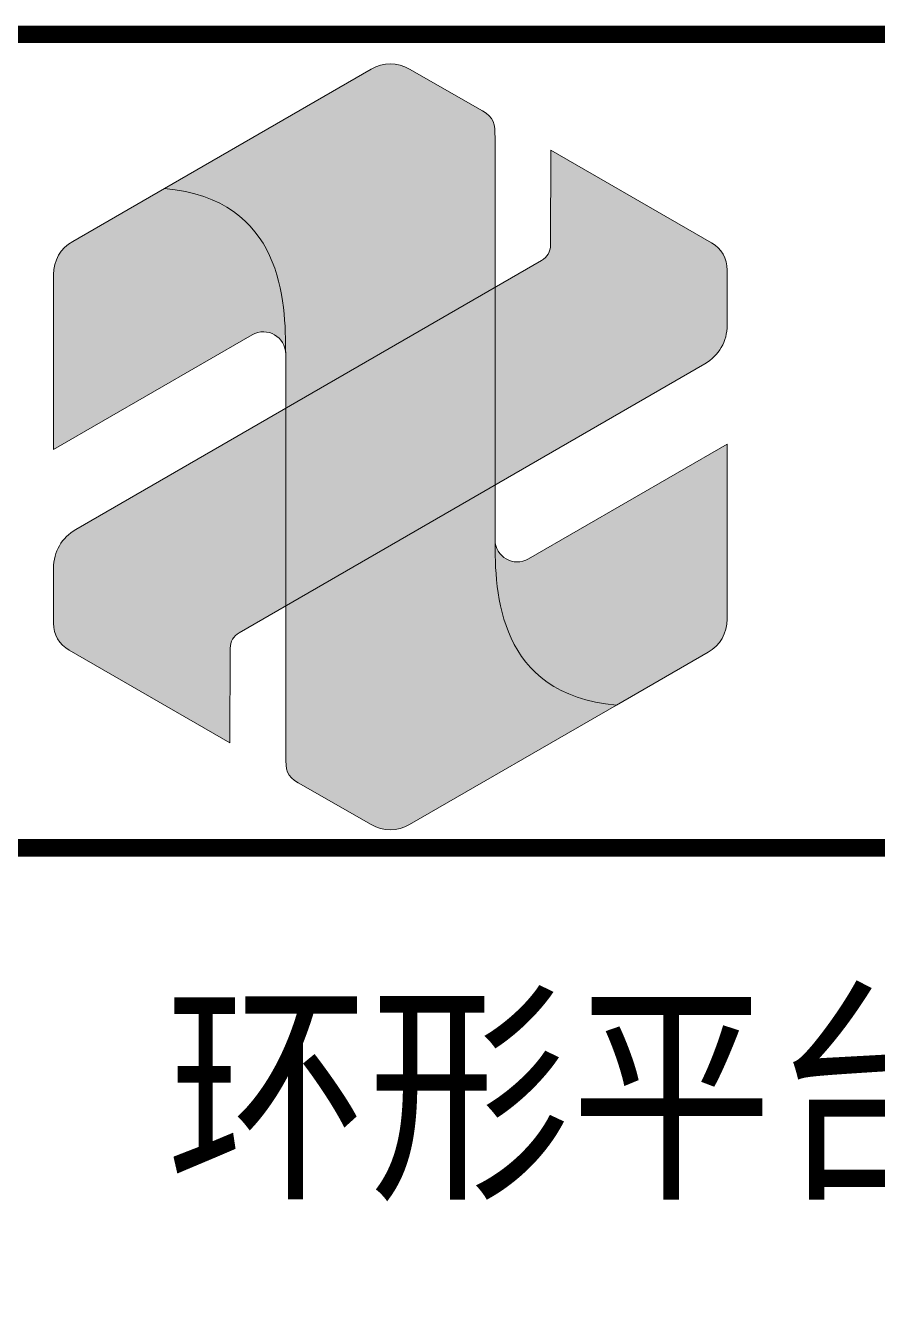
# Model space of a CAD drawing. Extents: x 148 to 221443, y -36682 to 6758.
# Drawn here: x 217973.1 to 218266.2, y -23326.8 to -22885.3 of the extents above; entities that cross this region are included whole.
import ezdxf
from ezdxf.enums import TextEntityAlignment as Align

# ---------------------------------------------------------------- set-up
doc = ezdxf.new("R2010")
doc.units = 0
doc.header["$LTSCALE"] = 10
doc.header["$MEASUREMENT"] = 0
doc.layers.add('图层 1', color=7, linetype='Continuous')
doc.layers.add('图框层', color=7, linetype='Continuous', lineweight=15)
doc.styles.add('tkhz2', font='')
doc.styles.get('tkhz2').set_extended_font_data('SimSun')

# ---------------------------------------------------------------- blocks, each defined once
blk = doc.blocks.new('block 3')
at = {"layer": '图层 1', "true_color": 0x0f208a}
h = blk.add_hatch(color=166, dxfattribs=at)
edge = h.paths.add_edge_path()
edge.add_spline(control_points=[(73.493, -141.42), (73.493, -141.42), (69.748, -143.582), (69.748, -143.582), (71.899, -143.781), (71.944, -145.62), (71.944, -146.584), (71.944, -146.584), (71.944, -153.861), (71.944, -153.861), (71.944, -154.116), (71.964, -154.233), (72.171, -154.351), (72.171, -154.351), (73.493, -155.106), (73.493, -155.106), (73.714, -155.233), (73.967, -155.234), (74.187, -155.106), (74.187, -155.106), (77.933, -152.944), (77.933, -152.944), (75.782, -152.745), (75.736, -150.907), (75.736, -149.942), (75.736, -149.942), (75.736, -142.665), (75.736, -142.665), (75.736, -142.41), (75.716, -142.293), (75.509, -142.175), (75.509, -142.175), (74.187, -141.42), (74.187, -141.42), (73.966, -141.294), (73.714, -141.293), (73.493, -141.42)], knot_values=[0, 0, 0, 0, 1, 1, 1, 2, 2, 2, 3, 3, 3, 4, 4, 4, 5, 5, 5, 6, 6, 6, 7, 7, 7, 8, 8, 8, 9, 9, 9, 10, 10, 10, 11, 11, 11, 12, 12, 12, 12], degree=3, periodic=0)
at = {"layer": '图层 1', "true_color": 0x4cab26}
h = blk.add_hatch(color=74, dxfattribs=at)
edge = h.paths.add_edge_path()
edge.add_spline(control_points=[(79.94, -146.057), (79.94, -146.057), (79.94, -145.06), (79.94, -145.06), (79.94, -144.852), (79.837, -144.673), (79.657, -144.569), (79.657, -144.569), (76.747, -142.889), (76.747, -142.889), (76.747, -142.889), (76.741, -144.609), (76.741, -144.609), (76.74, -144.727), (76.681, -144.828), (76.579, -144.888), (76.579, -144.888), (68.145, -149.76), (68.145, -149.76), (67.888, -149.908), (67.74, -150.163), (67.74, -150.46), (67.74, -150.46), (67.74, -151.457), (67.74, -151.457), (67.74, -151.665), (67.843, -151.844), (68.024, -151.948), (68.024, -151.948), (70.933, -153.628), (70.933, -153.628), (70.933, -153.628), (70.94, -151.91), (70.94, -151.91), (70.94, -151.792), (70.999, -151.69), (71.101, -151.631), (71.101, -151.631), (79.535, -146.758), (79.535, -146.758), (79.793, -146.609), (79.94, -146.354), (79.94, -146.057)], knot_values=[0, 0, 0, 0, 1, 1, 1, 2, 2, 2, 3, 3, 3, 4, 4, 4, 5, 5, 5, 6, 6, 6, 7, 7, 7, 8, 8, 8, 9, 9, 9, 10, 10, 10, 11, 11, 11, 12, 12, 12, 13, 13, 13, 14, 14, 14, 14], degree=3, periodic=0)
at = {"layer": '图层 1', "lineweight": 0}
for points, knots in [([(73.493, -141.42), (73.493, -141.42), (69.748, -143.582), (69.748, -143.582), (71.899, -143.781), (71.944, -145.62), (71.944, -146.584), (71.944, -146.584), (71.944, -153.861), (71.944, -153.861), (71.944, -154.116), (71.964, -154.233), (72.171, -154.351), (72.171, -154.351), (73.493, -155.106), (73.493, -155.106), (73.714, -155.233), (73.967, -155.234), (74.187, -155.106), (74.187, -155.106), (77.933, -152.944), (77.933, -152.944), (75.782, -152.745), (75.736, -150.907), (75.736, -149.942), (75.736, -149.942), (75.736, -142.665), (75.736, -142.665), (75.736, -142.41), (75.716, -142.293), (75.509, -142.175), (75.509, -142.175), (74.187, -141.42), (74.187, -141.42), (73.966, -141.294), (73.714, -141.293), (73.493, -141.42)], [0, 0, 0, 0, 1, 1, 1, 2, 2, 2, 3, 3, 3, 4, 4, 4, 5, 5, 5, 6, 6, 6, 7, 7, 7, 8, 8, 8, 9, 9, 9, 10, 10, 10, 11, 11, 11, 12, 12, 12, 12]), ([(79.94, -146.057), (79.94, -146.057), (79.94, -145.06), (79.94, -145.06), (79.94, -144.852), (79.837, -144.673), (79.657, -144.569), (79.657, -144.569), (76.747, -142.889), (76.747, -142.889), (76.747, -142.889), (76.741, -144.609), (76.741, -144.609), (76.74, -144.727), (76.681, -144.828), (76.579, -144.888), (76.579, -144.888), (68.145, -149.76), (68.145, -149.76), (67.888, -149.908), (67.74, -150.163), (67.74, -150.46), (67.74, -150.46), (67.74, -151.457), (67.74, -151.457), (67.74, -151.665), (67.843, -151.844), (68.024, -151.948), (68.024, -151.948), (70.933, -153.628), (70.933, -153.628), (70.933, -153.628), (70.94, -151.91), (70.94, -151.91), (70.94, -151.792), (70.999, -151.69), (71.101, -151.631), (71.101, -151.631), (79.535, -146.758), (79.535, -146.758), (79.793, -146.609), (79.94, -146.354), (79.94, -146.057)], [0, 0, 0, 0, 1, 1, 1, 2, 2, 2, 3, 3, 3, 4, 4, 4, 5, 5, 5, 6, 6, 6, 7, 7, 7, 8, 8, 8, 9, 9, 9, 10, 10, 10, 11, 11, 11, 12, 12, 12, 13, 13, 13, 14, 14, 14, 14]), ([(69.748, -143.582), (69.748, -143.582), (68.087, -144.541), (68.087, -144.541), (67.867, -144.668), (67.741, -144.887), (67.741, -145.142), (67.741, -145.142), (67.741, -148.31), (67.741, -148.31), (67.741, -148.31), (71.337, -146.234), (71.337, -146.234), (71.608, -146.077), (71.944, -146.272), (71.944, -146.584), (71.944, -145.62), (71.899, -143.781), (69.748, -143.582)], [0, 0, 0, 0, 1, 1, 1, 2, 2, 2, 3, 3, 3, 4, 4, 4, 5, 5, 5, 6, 6, 6, 6]), ([(77.933, -152.944), (77.933, -152.944), (79.593, -151.985), (79.593, -151.985), (79.813, -151.858), (79.94, -151.639), (79.94, -151.384), (79.94, -151.384), (79.94, -148.216), (79.94, -148.216), (79.94, -148.216), (76.343, -150.293), (76.343, -150.293), (76.073, -150.449), (75.736, -150.254), (75.736, -149.942), (75.736, -150.907), (75.782, -152.745), (77.933, -152.944)], [0, 0, 0, 0, 1, 1, 1, 2, 2, 2, 3, 3, 3, 4, 4, 4, 5, 5, 5, 6, 6, 6, 6])]:
    blk.add_open_spline(points, degree=3, knots=knots, dxfattribs=at)
blk = doc.blocks.new('block 2')
at = {"layer": '图层 1'}
blk.add_blockref('block 3', (0, 0), dxfattribs=at)

msp = doc.modelspace()

# ---------------------------------------------------------------- hatches: boundary and pattern name
at = {"layer": '图框层'}
h = msp.add_hatch(color=256, dxfattribs=at)
h.dxf.hatch_style = 1
h.set_gradient(color1=(1, 64, 152), color2=(0, 162, 234))
edge = h.paths.add_edge_path()
edge.add_spline(control_points=[(218060.1422, -22973.2489), (218059.7578, -22971.7449), (218059.3127, -22970.246), (218058.7974, -22968.7639)], knot_values=[1.56249719, 1.56249719, 1.56249719, 1.56249719, 1.62499379, 1.62499379, 1.62499379, 1.62499379], degree=3, periodic=0)
edge.add_spline(control_points=[(218058.7974, -22968.7639), (218058.282, -22967.2817), (218057.6964, -22965.8163), (218057.031, -22964.3794)], knot_values=[1.49999987, 1.49999987, 1.49999987, 1.49999987, 1.56249719, 1.56249719, 1.56249719, 1.56249719], degree=3, periodic=0)
edge.add_spline(control_points=[(218057.031, -22964.3794), (218056.6982, -22963.6608), (218056.3455, -22962.9493), (218055.9716, -22962.2465)], knot_values=[1.46874766, 1.46874766, 1.46874766, 1.46874766, 1.49999987, 1.49999987, 1.49999987, 1.49999987], degree=3, periodic=0)
edge.add_spline(control_points=[(218055.9716, -22962.2465), (218055.5978, -22961.5436), (218055.2028, -22960.8492), (218054.7854, -22960.1649)], knot_values=[1.43749566, 1.43749566, 1.43749566, 1.43749566, 1.46874766, 1.46874766, 1.46874766, 1.46874766], degree=3, periodic=0)
edge.add_spline(control_points=[(218054.7854, -22960.1649), (218054.3681, -22959.4807), (218053.9284, -22958.8066), (218053.4653, -22958.1439)], knot_values=[5.56250434, 5.56250434, 5.56250434, 5.56250434, 5.59375203, 5.59375203, 5.59375203, 5.59375203], degree=3, periodic=0)
edge.add_spline(control_points=[(218054.7854, -22960.1649), (218054.3681, -22959.4807), (218053.9284, -22958.8066), (218053.4653, -22958.1439)], knot_values=[1.40624797, 1.40624797, 1.40624797, 1.40624797, 1.43749566, 1.43749566, 1.43749566, 1.43749566], degree=3, periodic=0)
edge.add_spline(control_points=[(218053.4653, -22958.1439), (218052.5388, -22956.8184), (218051.5183, -22955.5388), (218050.394, -22954.3168)], knot_values=[1.34374828, 1.34374828, 1.34374828, 1.34374828, 1.40624797, 1.40624797, 1.40624797, 1.40624797], degree=3, periodic=0)
edge.add_spline(control_points=[(218050.394, -22954.3168), (218049.8318, -22953.7058), (218049.2437, -22953.1092), (218048.6285, -22952.5284)], knot_values=[1.31249703, 1.31249703, 1.31249703, 1.31249703, 1.34374828, 1.34374828, 1.34374828, 1.34374828], degree=3, periodic=0)
edge.add_spline(control_points=[(218048.6285, -22952.5284), (218048.0133, -22951.9477), (218047.371, -22951.3828), (218046.7004, -22950.8353)], knot_values=[1.28124859, 1.28124859, 1.28124859, 1.28124859, 1.31249703, 1.31249703, 1.31249703, 1.31249703], degree=3, periodic=0)
edge.add_spline(control_points=[(218046.7004, -22950.8353), (218046.0297, -22950.2877), (218045.3307, -22949.7574), (218044.6022, -22949.2459)], knot_values=[1.24999755, 1.24999755, 1.24999755, 1.24999755, 1.28124859, 1.28124859, 1.28124859, 1.28124859], degree=3, periodic=0)
edge.add_spline(control_points=[(218044.6022, -22949.2459), (218043.8738, -22948.7344), (218043.1158, -22948.2417), (218042.3272, -22947.7693)], knot_values=[1.21874891, 1.21874891, 1.21874891, 1.21874891, 1.24999755, 1.24999755, 1.24999755, 1.24999755], degree=3, periodic=0)
edge.add_spline(control_points=[(218042.3272, -22947.7693), (218041.5385, -22947.2968), (218040.7191, -22946.8445), (218039.8677, -22946.4139)], knot_values=[1.18749814, 1.18749814, 1.18749814, 1.18749814, 1.21874891, 1.21874891, 1.21874891, 1.21874891], degree=3, periodic=0)
edge.add_spline(control_points=[(218039.8677, -22946.4139), (218039.0165, -22945.9834), (218038.1333, -22945.5745), (218037.217, -22945.1888)], knot_values=[1.15624922, 1.15624922, 1.15624922, 1.15624922, 1.18749814, 1.18749814, 1.18749814, 1.18749814], degree=3, periodic=0)
edge.add_spline(control_points=[(218037.217, -22945.1888), (218036.3007, -22944.803), (218035.3513, -22944.4405), (218034.3676, -22944.1025)], knot_values=[1.12499883, 1.12499883, 1.12499883, 1.12499883, 1.15624922, 1.15624922, 1.15624922, 1.15624922], degree=3, periodic=0)
edge.add_spline(control_points=[(218034.3676, -22944.1025), (218033.384, -22943.7645), (218032.366, -22943.4511), (218031.3126, -22943.1638)], knot_values=[1.09374953, 1.09374953, 1.09374953, 1.09374953, 1.12499883, 1.12499883, 1.12499883, 1.12499883], degree=3, periodic=0)
edge.add_spline(control_points=[(218031.3126, -22943.1638), (218030.2591, -22942.8765), (218029.1702, -22942.6152), (218028.0445, -22942.3815)], knot_values=[1.06249938, 1.06249938, 1.06249938, 1.06249938, 1.09374953, 1.09374953, 1.09374953, 1.09374953], degree=3, periodic=0)
edge.add_spline(control_points=[(218028.0445, -22942.3815), (218026.9189, -22942.1478), (218025.7566, -22941.9415), (218024.5565, -22941.7643)], knot_values=[1.03124985, 1.03124985, 1.03124985, 1.03124985, 1.06249938, 1.06249938, 1.06249938, 1.06249938], degree=3, periodic=0)
edge.add_spline(control_points=[(218024.5565, -22941.7643), (218023.3563, -22941.5871), (218022.1182, -22941.4388), (218020.8411, -22941.321), (218020.8411, -22941.321), (218020.8411, -22941.321), (218020.8411, -22941.321)], knot_values=[0.99999721, 0.99999721, 0.99999721, 0.99999721, 1.03124706, 1.03124706, 1.03124706, 1.03124985, 1.03124985, 1.03124985, 1.03124985], degree=3, periodic=0)
edge.add_spline(control_points=[(218024.5565, -22941.7643), (218023.3563, -22941.5871), (218022.1182, -22941.4388), (218020.8411, -22941.321)], knot_values=[5.96875015, 5.96875015, 5.96875015, 5.96875015, 6, 6, 6, 6], degree=3, periodic=0)
edge.add_spline(control_points=[(218020.8411, -22941.321), (218020.8411, -22941.321), (217989.2975, -22959.5343), (217989.2975, -22959.5343)], knot_values=[0, 0, 0, 0, 1, 1, 1, 1], degree=3, periodic=0)
edge.add_spline(control_points=[(217989.2975, -22959.5343), (217985.105, -22961.9563), (217982.706, -22966.1128), (217982.706, -22970.9533), (217982.706, -22970.9533), (217982.706, -22986.0018), (217982.706, -23001.0503)], knot_values=[1, 1, 1, 1, 2, 2, 2, 2.5, 2.5, 2.5, 2.5], degree=3, periodic=0)
edge.add_spline(control_points=[(217982.706, -23001.0503), (217982.706, -23016.0989), (217982.706, -23031.1474), (217982.706, -23031.1474), (217982.706, -23031.1474), (218051.0364, -22991.6966), (218051.0364, -22991.6966)], knot_values=[2.5, 2.5, 2.5, 2.5, 3, 3, 3, 4, 4, 4, 4], degree=3, periodic=0)
edge.add_spline(control_points=[(218051.0364, -22991.6966), (218056.178, -22988.7248), (218062.5698, -22992.4166), (218062.5698, -22998.3535)], knot_values=[4, 4, 4, 4, 5, 5, 5, 5], degree=3, periodic=0)
edge.add_spline(control_points=[(218062.5698, -23016.9938), (218062.5698, -23005.6946), (218062.5698, -22998.3535), (218062.5698, -22998.3535), (218062.5698, -22996.0629), (218062.5564, -22993.5126), (218062.453, -22990.7961)], knot_values=[1.87499563, 1.87499563, 1.87499563, 1.87499563, 2.10541277, 2.10541277, 2.10541277, 2.23041714, 2.23041714, 2.23041714, 2.23041714], degree=3, periodic=0)
edge.add_spline(control_points=[(218062.453, -22990.7961), (218062.5564, -22993.5126), (218062.5698, -22996.0629), (218062.5698, -22998.3535)], knot_values=[5, 5, 5, 5, 5.12500437, 5.12500437, 5.12500437, 5.12500437], degree=3, periodic=0)
edge.add_spline(control_points=[(218062.5698, -23016.9938), (218062.5698, -23005.6946), (218062.5698, -22998.3535), (218062.5698, -22998.3535), (218062.5698, -22996.0629), (218062.5564, -22993.5126), (218062.453, -22990.7961)], knot_values=[1.87499563, 1.87499563, 1.87499563, 1.87499563, 2.10541277, 2.10541277, 2.10541277, 2.23041714, 2.23041714, 2.23041714, 2.23041714], degree=3, periodic=0)
edge.add_spline(control_points=[(218062.5698, -22998.3535), (218062.5698, -22996.0629), (218062.5564, -22993.5126), (218062.453, -22990.7961)], knot_values=[5, 5, 5, 5, 5.12500437, 5.12500437, 5.12500437, 5.12500437], degree=3, periodic=0)
edge.add_spline(control_points=[(218062.453, -22990.7961), (218062.3497, -22988.0797), (218062.1564, -22985.1972), (218061.7968, -22982.2417)], knot_values=[1.74999987, 1.74999987, 1.74999987, 1.74999987, 1.87499563, 1.87499563, 1.87499563, 1.87499563], degree=3, periodic=0)
edge.add_spline(control_points=[(218061.7968, -22982.2417), (218061.617, -22980.7638), (218061.3955, -22979.2677), (218061.123, -22977.765)], knot_values=[1.68749656, 1.68749656, 1.68749656, 1.68749656, 1.74999987, 1.74999987, 1.74999987, 1.74999987], degree=3, periodic=0)
edge.add_spline(control_points=[(218061.123, -22977.765), (218060.8504, -22976.2623), (218060.5267, -22974.7531), (218060.1422, -22973.2489)], knot_values=[1.62499379, 1.62499379, 1.62499379, 1.62499379, 1.68749656, 1.68749656, 1.68749656, 1.68749656], degree=3, periodic=0)
h = msp.add_hatch(color=256, dxfattribs=at)
h.dxf.hatch_style = 1
h.set_gradient(color1=(0, 162, 234), color2=(1, 64, 152))
edge = h.paths.add_edge_path()
edge.add_spline(control_points=[(218207.8971, -23100.9767), (218212.0896, -23098.5548), (218214.4886, -23094.4048), (218214.4886, -23089.561), (218214.4886, -23089.561), (218214.4886, -23074.5125), (218214.4886, -23059.464)], knot_values=[1, 1, 1, 1, 2, 2, 2, 2.5, 2.5, 2.5, 2.5], degree=3, periodic=0)
edge.add_spline(control_points=[(218214.4886, -23059.464), (218214.4886, -23044.4155), (218214.4886, -23029.367), (218214.4886, -23029.367), (218214.4886, -23029.367), (218146.1582, -23068.8178), (218146.1582, -23068.8178)], knot_values=[2.5, 2.5, 2.5, 2.5, 3, 3, 3, 4, 4, 4, 4], degree=3, periodic=0)
edge.add_spline(control_points=[(218146.1582, -23068.8178), (218141.0166, -23071.783), (218134.628, -23068.0912), (218134.628, -23062.1608)], knot_values=[4, 4, 4, 4, 5, 5, 5, 5], degree=3, periodic=0)
edge.add_spline(control_points=[(218134.628, -23043.3639), (218134.628, -23054.7518), (218134.628, -23062.1608), (218134.628, -23062.1608), (218134.628, -23064.4511), (218134.6414, -23067.0009), (218134.7447, -23069.717)], knot_values=[7.87499562, 7.87499562, 7.87499562, 7.87499562, 8.10647613, 8.10647613, 8.10647613, 8.23148051, 8.23148051, 8.23148051, 8.23148051], degree=3, periodic=0)
edge.add_spline(control_points=[(218134.7447, -23069.717), (218134.6414, -23067.0009), (218134.628, -23064.4511), (218134.628, -23062.1608)], knot_values=[5, 5, 5, 5, 5.12500438, 5.12500438, 5.12500438, 5.12500438], degree=3, periodic=0)
edge.add_spline(control_points=[(218134.628, -23043.3639), (218134.628, -23054.7518), (218134.628, -23062.1608), (218134.628, -23062.1608), (218134.628, -23064.4511), (218134.6414, -23067.0009), (218134.7447, -23069.717)], knot_values=[7.87499562, 7.87499562, 7.87499562, 7.87499562, 8.10647613, 8.10647613, 8.10647613, 8.23148051, 8.23148051, 8.23148051, 8.23148051], degree=3, periodic=0)
edge.add_spline(control_points=[(218134.628, -23062.1608), (218134.628, -23064.4511), (218134.6414, -23067.0009), (218134.7447, -23069.717)], knot_values=[5, 5, 5, 5, 5.12500438, 5.12500438, 5.12500438, 5.12500438], degree=3, periodic=0)
edge.add_spline(control_points=[(218134.7447, -23069.717), (218134.8479, -23072.433), (218135.0411, -23075.3151), (218135.4005, -23078.2702)], knot_values=[7.74999997, 7.74999997, 7.74999997, 7.74999997, 7.87499562, 7.87499562, 7.87499562, 7.87499562], degree=3, periodic=0)
edge.add_spline(control_points=[(218135.4005, -23078.2702), (218135.5803, -23079.7479), (218135.8016, -23081.2439), (218136.0741, -23082.7464)], knot_values=[7.68749656, 7.68749656, 7.68749656, 7.68749656, 7.74999997, 7.74999997, 7.74999997, 7.74999997], degree=3, periodic=0)
edge.add_spline(control_points=[(218136.0741, -23082.7464), (218136.3466, -23084.2489), (218136.6702, -23085.7579), (218137.0546, -23087.2619)], knot_values=[7.62499376, 7.62499376, 7.62499376, 7.62499376, 7.68749656, 7.68749656, 7.68749656, 7.68749656], degree=3, periodic=0)
edge.add_spline(control_points=[(218137.0546, -23087.2619), (218137.4389, -23088.7657), (218137.8839, -23090.2644), (218138.3991, -23091.7464)], knot_values=[7.56249719, 7.56249719, 7.56249719, 7.56249719, 7.62499376, 7.62499376, 7.62499376, 7.62499376], degree=3, periodic=0)
edge.add_spline(control_points=[(218138.3991, -23091.7464), (218139.172, -23093.9695), (218140.103, -23096.1548), (218141.2244, -23098.2632)], knot_values=[7.46874766, 7.46874766, 7.46874766, 7.46874766, 7.56249719, 7.56249719, 7.56249719, 7.56249719], degree=3, periodic=0)
edge.add_spline(control_points=[(218141.2244, -23098.2632), (218141.5982, -23098.966), (218141.9932, -23099.6602), (218142.4105, -23100.3444)], knot_values=[7.43749565, 7.43749565, 7.43749565, 7.43749565, 7.46874766, 7.46874766, 7.46874766, 7.46874766], degree=3, periodic=0)
edge.add_spline(control_points=[(218142.4105, -23100.3444), (218142.8277, -23101.0286), (218143.2673, -23101.7027), (218143.7305, -23102.3653)], knot_values=[7.40624797, 7.40624797, 7.40624797, 7.40624797, 7.43749565, 7.43749565, 7.43749565, 7.43749565], degree=3, periodic=0)
edge.add_spline(control_points=[(218143.7305, -23102.3653), (218144.1937, -23103.0281), (218144.6804, -23103.6793), (218145.1919, -23104.3176)], knot_values=[7.37499626, 7.37499626, 7.37499626, 7.37499626, 7.40624797, 7.40624797, 7.40624797, 7.40624797], degree=3, periodic=0)
edge.add_spline(control_points=[(218145.1919, -23104.3176), (218145.7033, -23104.9558), (218146.2394, -23105.5811), (218146.8015, -23106.192)], knot_values=[7.34374828, 7.34374828, 7.34374828, 7.34374828, 7.37499626, 7.37499626, 7.37499626, 7.37499626], degree=3, periodic=0)
edge.add_spline(control_points=[(218146.8015, -23106.192), (218147.3636, -23106.803), (218147.9517, -23107.3995), (218148.5669, -23107.9803)], knot_values=[7.31249688, 7.31249688, 7.31249688, 7.31249688, 7.34374828, 7.34374828, 7.34374828, 7.34374828], degree=3, periodic=0)
edge.add_spline(control_points=[(218148.5669, -23107.9803), (218149.182, -23108.5609), (218149.8242, -23109.1257), (218150.4948, -23109.6732)], knot_values=[7.28124859, 7.28124859, 7.28124859, 7.28124859, 7.31249688, 7.31249688, 7.31249688, 7.31249688], degree=3, periodic=0)
edge.add_spline(control_points=[(218150.4948, -23109.6732), (218151.1654, -23110.2208), (218151.8644, -23110.751), (218152.5928, -23111.2624)], knot_values=[7.2499975, 7.2499975, 7.2499975, 7.2499975, 7.28124859, 7.28124859, 7.28124859, 7.28124859], degree=3, periodic=0)
edge.add_spline(control_points=[(218152.5928, -23111.2624), (218153.3212, -23111.7739), (218154.0791, -23112.2665), (218154.8678, -23112.7389)], knot_values=[7.21874891, 7.21874891, 7.21874891, 7.21874891, 7.2499975, 7.2499975, 7.2499975, 7.2499975], degree=3, periodic=0)
edge.add_spline(control_points=[(218154.8678, -23112.7389), (218155.6564, -23113.2114), (218156.4758, -23113.6636), (218157.3271, -23114.0942)], knot_values=[7.18749813, 7.18749813, 7.18749813, 7.18749813, 7.21874891, 7.21874891, 7.21874891, 7.21874891], degree=3, periodic=0)
edge.add_spline(control_points=[(218157.3271, -23114.0942), (218158.1784, -23114.5247), (218159.0615, -23114.9335), (218159.9777, -23115.3192)], knot_values=[7.15624922, 7.15624922, 7.15624922, 7.15624922, 7.18749813, 7.18749813, 7.18749813, 7.18749813], degree=3, periodic=0)
edge.add_spline(control_points=[(218159.9777, -23115.3192), (218160.894, -23115.7049), (218161.8434, -23116.0675), (218162.8271, -23116.4055)], knot_values=[7.12499878, 7.12499878, 7.12499878, 7.12499878, 7.15624922, 7.15624922, 7.15624922, 7.15624922], degree=3, periodic=0)
edge.add_spline(control_points=[(218162.8271, -23116.4055), (218163.8107, -23116.7434), (218164.8286, -23117.0568), (218165.8821, -23117.3441)], knot_values=[7.09374953, 7.09374953, 7.09374953, 7.09374953, 7.12499878, 7.12499878, 7.12499878, 7.12499878], degree=3, periodic=0)
edge.add_spline(control_points=[(218165.8821, -23117.3441), (218166.9355, -23117.6314), (218168.0244, -23117.8926), (218169.15, -23118.1263)], knot_values=[7.06249963, 7.06249963, 7.06249963, 7.06249963, 7.09374953, 7.09374953, 7.09374953, 7.09374953], degree=3, periodic=0)
edge.add_spline(control_points=[(218169.15, -23118.1263), (218170.2756, -23118.36), (218171.4379, -23118.5663), (218172.6381, -23118.7435)], knot_values=[7.03124984, 7.03124984, 7.03124984, 7.03124984, 7.06249963, 7.06249963, 7.06249963, 7.06249963], degree=3, periodic=0)
edge.add_spline(control_points=[(218172.6381, -23118.7435), (218173.8383, -23118.9207), (218175.0763, -23119.069), (218176.3534, -23119.1868), (218176.3534, -23119.1868), (218176.3534, -23119.1868), (218176.3534, -23119.1868)], knot_values=[7, 7, 7, 7, 7.03124984, 7.03124984, 7.03124984, 7.03124984, 7.03124984, 7.03124984, 7.03124984], degree=3, periodic=0)
edge.add_spline(control_points=[(218176.3534, -23119.1868), (218176.3534, -23119.1868), (218207.8971, -23100.9767), (218207.8971, -23100.9767)], knot_values=[0, 0, 0, 0, 1, 1, 1, 1], degree=3, periodic=0)

# ---------------------------------------------------------------- linework, layer by layer
at = {"layer": '图框层', "const_width": 6}
msp.add_lwpolyline([(217643.1754, -23568.2832), (221243.1754, -23568.2832), (221243.1754, -22888.2832), (217643.1754, -22888.2832)], close=True, dxfattribs=at)
msp.add_lwpolyline([(217643.1754, -23168.2832), (221243.1754, -23168.2832)], dxfattribs=at)

# ---------------------------------------------------------------- block references
at = {"layer": '图层 1', "xscale": 19, "yscale": 19, "zscale": 19}
msp.add_blockref('block 2', (216695.6352, -20213.2577), dxfattribs=at)

# ---------------------------------------------------------------- texts
at = {"layer": '图框层', "style": 'tkhz2', "width": 0.85}
msp.add_attdef('环形平台(设内防护栏杆)及承重三角支架(EE型)', text='', height=60, dxfattribs=at).set_placement((218751.6167, -23282.9263), align=Align.CENTER)

doc.saveas('drawing.dxf')
